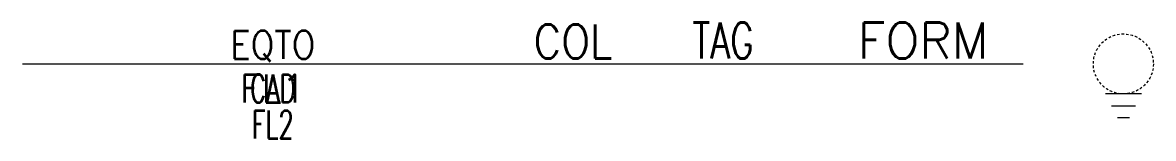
# Model space of a CAD drawing. Header units: millimetres. Extents: x 2660.4 to 2716.9, y 891.1 to 896.9.
import ezdxf
from ezdxf.enums import TextEntityAlignment as Align

# ---------------------------------------------------------------- set-up
doc = ezdxf.new("R2010")
doc.units = ezdxf.units.MM
doc.linetypes.add('HIDDEN', pattern=[0.375, 0.25, -0.125])
doc.styles.add('ROMANS', font='romans')

msp = doc.modelspace()

# ---------------------------------------------------------------- linework, layer by layer
for p, q in [((2660.437, 894.79), (2676.437, 894.79)), ((2676.437, 894.79), (2681.437, 894.79)), ((2681.437, 894.79), (2700.437, 894.79)), ((2700.437, 894.79), (2710.437, 894.79))]:
    msp.add_line(p, q)
at = {"color": 7}
for p, q in [((2716.337, 893.29), (2714.537, 893.29)), ((2714.837, 892.69), (2716.037, 892.69)), ((2715.737, 892.09), (2715.137, 892.09))]:
    msp.add_line(p, q, dxfattribs=at)
at = {"color": 7, "linetype": 'HIDDEN', "ltscale": 0.5}
msp.add_circle((2715.437, 894.79), 1.5, dxfattribs=at)

# ---------------------------------------------------------------- texts
at = {"color": 7, "lineweight": -3, "style": 'ROMANS'}
for tag, height, width, p in [('COL', 1.7, 0.9, (2687.937, 895.913)), ('TAG', 1.8, 0.72, (2695.437, 895.955)), ('EQTO', 1.4, 0.9, (2672.937, 895.743))]:
    msp.add_attdef(tag, text='', height=height, dxfattribs=dict(at, width=width)).set_placement(p, align=Align.MIDDLE_CENTER)
msp.add_attdef('FORM', text='', height=1.8, dxfattribs=at).set_placement((2705.437, 895.955), align=Align.MIDDLE_CENTER)
msp.add_attdef('FL1', text='', height=1.4, dxfattribs=at).set_placement((2672.937, 894.261), align=Align.TOP_CENTER)
at = {"color": 7, "lineweight": -3, "style": 'ROMANS', "width": 0.63}
for tag, p in [('CAD', (2672.937, 894.261)), ('FL2', (2672.937, 892.461))]:
    msp.add_attdef(tag, text='', height=1.4, dxfattribs=at).set_placement(p, align=Align.TOP_CENTER)

doc.saveas('drawing.dxf')
